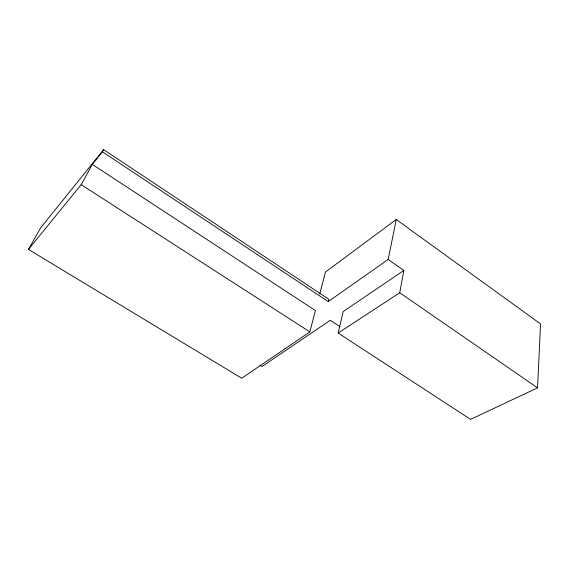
<?xml version="1.0" encoding="UTF-8"?>
<svg xmlns="http://www.w3.org/2000/svg" width="569" height="569" viewBox="0 0 569 569"><rect width="100%" height="100%" fill="white"/><g stroke="black" fill="none" stroke-linecap="round" stroke-linejoin="round"><path stroke-width="0.85" d="M396.244 219.506L388.172 259.478L403.841 270.474L343.214 311.528L338.157 333.064L470.584 419.374L537.549 387.845L540.55 323.939L396.244 219.506L325.475 272.003L319.75 293.931M338.157 333.064L399.737 292.751L403.841 270.474M92.299 164.384L102.434 151.816L328.221 301.577L328.804 299.258L103.629 149.626L40.783 227.643L28.45 249.428L241.697 378.221L309.835 331.891L315.404 310.574L92.299 164.384L81.175 184.662L28.45 249.428M102.434 151.816L103.629 149.626M328.221 301.577L388.172 259.478M259.805 365.142L262.017 366.5L330.248 320.304L339.899 326.627M81.175 184.662L309.835 331.891M399.737 292.751L537.549 387.845"/></g></svg>
